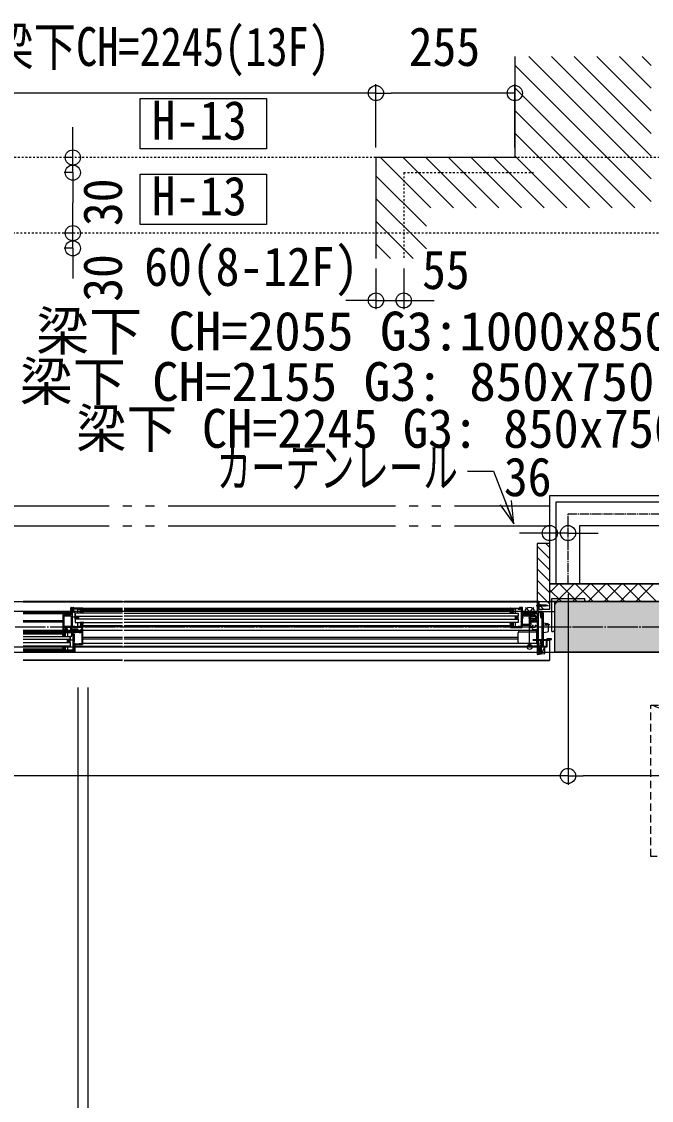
# Model space of a CAD drawing. Units: millimetres at full size, sheet at 1:30. Extents: x -17796 to 21385, y -23279 to 7734.
# Drawn here: x 14788 to 16035, y -6158 to -4020 of the extents above; entities that cross this region are included whole.
import ezdxf
from ezdxf.enums import TextEntityAlignment as Align

# ---------------------------------------------------------------- set-up
doc = ezdxf.new("R2010")
doc.units = ezdxf.units.MM
doc.header["$LTSCALE"] = 30
for name, pattern in [('USER11', [0.25, 0.125, -0.125]), ('USER14', [18.9, 15, -0.9, 0.6, -0.9, 0.6, -0.9]), ('USER4', [0.78, 0.6, -0.06, 0.06, -0.06]), ('USER8', [0.75, 0.5, -0.25]), ('USER9', [2.3, 2, -0.1, 0.1, -0.1])]:
    doc.linetypes.add(name, pattern=pattern)
for name, color, linetype, lineweight in [('0-1_(W)電灯', 253, 'Continuous', 18), ('1-F_衛生陶器・住設', 2, 'USER9', 18), ('3-2_寸法', 142, 'Continuous', 18), ('3-5_断熱・鉄骨', 30, 'Continuous', 18), ('3-8_符号', 6, 'Continuous', 18), ('6-0_補助線1', 134, 'Continuous', 9), ('6-F_寸法', 2, 'Continuous', 18)]:
    doc.layers.add(name, color=color, linetype=linetype, lineweight=lineweight)
doc.styles.add('ＭＳ ゴシック', font='')
doc.styles.get('ＭＳ ゴシック').set_extended_font_data('MS Gothic')

# ---------------------------------------------------------------- blocks, each defined once
blk = doc.blocks.new('112')
at = {"layer": '0-1_(W)電灯', "color": 7}
for p, q in [((0, 1950), (0, 0)), ((0, 1950), (90, 1950)), ((180, 1860), (180, 435)), ((0, 0), (1950, 0)), ((435, 180), (1860, 180)), ((1950, 90), (1950, 0))]:
    blk.add_line(p, q, dxfattribs=at)
for centre, radius, start, end in [((90, 1860), 90, 0, 90), ((435, 435), 255, 179.99999, 270), ((1860, 90), 90, 0, 90)]:
    blk.add_arc(centre, radius, start, end, dxfattribs=at)

msp = doc.modelspace()

# ---------------------------------------------------------------- linework, layer by layer
at = {"layer": '0-1_(W)電灯', "color": 2}
for p, q in [((16034.61, -4331.43), (15792.22, -4089.04)), ((16034.61, -4286.53), (15837.12, -4089.04)), ((16034.61, -4241.63), (15882.02, -4089.04)), ((16034.61, -4196.73), (15926.93, -4089.04)), ((16034.61, -4151.83), (15971.83, -4089.04)), ((16034.61, -4106.93), (16016.73, -4089.04)), ((16034.61, -4376.34), (15764.61, -4106.34)), ((15489.61, -4269.04), (15489.61, -4143.86)), ((15764.61, -4269.04), (15764.61, -4143.86)), ((15734.61, -4161.36), (15519.61, -4161.36)), ((16002.42, -4389.04), (15764.61, -4151.24)), ((15957.52, -4389.04), (15764.61, -4196.14)), ((15912.62, -4389.04), (15764.61, -4241.04)), ((15598.31, -4389.04), (15498.31, -4289.04)), ((15643.21, -4389.04), (15543.21, -4289.04)), ((15688.11, -4389.04), (15588.11, -4289.04)), ((15733.01, -4389.04), (15633.01, -4289.04)), ((15777.91, -4389.04), (15677.91, -4289.04)), ((15822.81, -4389.04), (15722.81, -4289.04)), ((15867.72, -4389.04), (15764.61, -4285.94)), ((15589.61, -4425.25), (15489.61, -4325.25)), ((15589.61, -4470.15), (15489.61, -4370.15)), ((15563.6, -4489.04), (15489.61, -4415.05)), ((15518.7, -4489.04), (15489.61, -4459.95)), ((15489.61, -4509.04), (15489.61, -4589.79)), ((15544.61, -4509.04), (15544.61, -4589.79)), ((15459.61, -4572.29), (15429.61, -4572.29)), ((15489.61, -4572.29), (15544.61, -4572.29)), ((15574.61, -4572.29), (15604.61, -4572.29))]:
    msp.add_line(p, q, dxfattribs=at)
at = {"layer": '0-1_(W)電灯', "color": 7}
for p, q in [((15489.61, -4161.36), (15519.61, -4161.36)), ((15764.61, -4161.36), (15734.61, -4161.36)), ((14889.24, -4289.04), (14889.24, -4259.04)), ((14889.24, -4319.04), (14889.24, -4349.04)), ((14889.24, -4439.04), (14889.24, -4409.04)), ((14889.24, -4469.04), (14889.24, -4499.04)), ((15489.61, -4572.29), (15459.61, -4572.29)), ((15544.61, -4572.29), (15574.61, -4572.29)), ((15762.88, -5015.23), (15746.77, -4973.21)), ((15834.07, -5033.33), (15804.07, -5033.33)), ((15870.07, -5033.33), (15900.07, -5033.33)), ((15870.07, -5514.58), (15840.07, -5514.58)), ((15870.07, -5514.58), (15900.07, -5514.58))]:
    msp.add_line(p, q, dxfattribs=at)
at = {"layer": '0-1_(W)電灯', "color": 171}
for p, q in [((14889.24, -4259.04), (14889.24, -4229.04)), ((14889.24, -4289.04), (14871.74, -4289.04)), ((14889.24, -4319.04), (14889.24, -4289.04)), ((14889.24, -4319.04), (14871.74, -4319.04)), ((14889.24, -4349.04), (14889.24, -4379.04)), ((14889.24, -4409.04), (14889.24, -4379.04)), ((14889.24, -4439.04), (14871.74, -4439.04)), ((14889.24, -4469.04), (14889.24, -4439.04)), ((14889.24, -4469.04), (14871.74, -4469.04)), ((14889.24, -4499.04), (14889.24, -4529.04)), ((15804.07, -5033.33), (15774.07, -5033.33)), ((15870.07, -5033.33), (15834.07, -5033.33)), ((15900.07, -5033.33), (15930.07, -5033.33)), ((15834.07, -5065.04), (15834.07, -5050.83)), ((15870.07, -5065.04), (15870.07, -5050.83))]:
    msp.add_line(p, q, dxfattribs=at)
at = {"layer": '0-1_(W)電灯', "color": 3, "linetype": 'USER11'}
for p, q in [((18924.07, -4289.04), (13939.07, -4289.04)), ((18929.07, -4439.04), (13939.07, -4439.04))]:
    msp.add_line(p, q, dxfattribs=at)
at = {"layer": '0-1_(W)電灯', "color": 2, "linetype": 'USER11'}
for q in [(15544.61, -4489.04), (15801.58, -4319.04)]:
    msp.add_line((15544.61, -4319.04), q, dxfattribs=at)
at = {"layer": '0-1_(W)電灯', "color": 3, "linetype": 'USER14'}
for p, q in [((13944.07, -4979.04), (15834.07, -4979.04)), ((13944.07, -5019.04), (15834.07, -5019.04))]:
    msp.add_line(p, q, dxfattribs=at)
at = {"layer": '0-1_(W)電灯', "color": 9}
for p, q in [((15809.07, -5059.16), (15834.07, -5084.16)), ((15826.41, -5054.04), (15834.07, -5061.71)), ((15809.07, -5081.61), (15834.07, -5106.61)), ((15809.07, -5104.06), (15834.07, -5129.06)), ((15809.07, -5126.51), (15834.07, -5151.51)), ((15809.07, -5148.96), (15834.07, -5173.96)), ((15809.07, -5169.04), (14990.57, -5169.04)), ((15809.07, -5170.54), (14990.57, -5170.54)), ((15809.07, -5169.34), (15809.07, -5189.04)), ((15812.07, -5169.04), (15809.37, -5169.04)), ((15810.27, -5170.24), (15810.27, -5189.04)), ((15812.07, -5170.24), (15810.27, -5170.24)), ((15812.07, -5169.04), (15812.07, -5170.24)), ((14790.57, -5189.04), (14885.07, -5189.04)), ((14790.57, -5190.69), (14885.07, -5190.69)), ((14790.57, -5192.54), (14885.07, -5192.54)), ((14870.07, -5195.04), (14886.07, -5195.04)), ((14885.07, -5194.84), (14885.07, -5181.34)), ((14885.07, -5194.84), (14886.07, -5194.84)), ((14885.57, -5180.84), (14890.57, -5180.84)), ((14886.07, -5181.84), (14886.07, -5194.84)), ((14886.07, -5181.84), (14891.07, -5181.84)), ((14886.07, -5183.04), (14886.07, -5195.04)), ((14908.07, -5182.04), (14887.07, -5182.04)), ((14888.07, -5182.04), (14888.07, -5181.84)), ((14888.07, -5184.04), (14888.07, -5199.04)), ((14907.87, -5184.04), (14888.07, -5184.04)), ((14888.07, -5184.04), (14888.07, -5207.29)), ((14889.07, -5182.04), (14889.07, -5181.84)), ((14891.07, -5182.04), (14891.07, -5181.34)), ((14899.07, -5190.89), (14899.07, -5185.04)), ((14900.07, -5184.04), (14903.07, -5184.04)), ((14903.07, -5191.89), (14900.07, -5191.89)), ((14911.07, -5191.89), (14903.07, -5191.89)), ((14903.97, -5191.32), (14904.54, -5191.89)), ((14904.07, -5185.04), (14904.07, -5190.89)), ((14904.07, -5190.89), (14904.07, -5186.29)), ((14904.13, -5186.29), (14904.07, -5186.36)), ((14906.38, -5186.29), (14904.07, -5188.6)), ((14908.62, -5186.29), (14904.07, -5190.85)), ((14904.07, -5186.94), (14909.03, -5191.89)), ((14904.07, -5189.18), (14906.78, -5191.89)), ((14907.87, -5185.19), (14904.45, -5185.46)), ((14908.57, -5186.29), (14904.48, -5186.29)), ((14909.07, -5188.09), (14905.27, -5191.89)), ((14905.67, -5186.29), (14909.07, -5189.69)), ((14909.11, -5190.29), (14907.51, -5191.89)), ((14907.87, -5184.04), (14907.87, -5185.19)), ((14907.92, -5186.29), (14909.07, -5187.44)), ((14908.07, -5182.04), (14987.57, -5182.04)), ((14909.07, -5183.04), (14909.07, -5185.79)), ((14909.07, -5184.29), (14987.57, -5184.29)), ((14909.07, -5186.29), (14987.57, -5186.29)), ((14910.04, -5191.61), (14909.76, -5191.89)), ((14990.57, -5182.04), (15757.07, -5182.04)), ((14990.57, -5184.29), (15756.07, -5184.29)), ((14990.57, -5186.29), (15756.07, -5186.29)), ((15754.07, -5191.89), (15762.07, -5191.89)), ((15755.15, -5191.57), (15755.47, -5191.89)), ((15756.04, -5190.22), (15757.71, -5191.89)), ((15756.07, -5183.04), (15756.07, -5185.79)), ((15757.31, -5186.29), (15756.07, -5187.53)), ((15759.55, -5186.29), (15756.07, -5189.78)), ((15756.07, -5188.01), (15759.96, -5191.89)), ((15761.07, -5187.02), (15756.2, -5191.89)), ((15756.57, -5186.29), (15760.65, -5186.29)), ((15756.6, -5186.29), (15761.07, -5190.76)), ((15757.07, -5182.04), (15778.07, -5182.04)), ((15757.27, -5183.64), (15757.27, -5185.19)), ((15771.27, -5183.64), (15757.27, -5183.64)), ((15757.27, -5185.19), (15760.69, -5185.46)), ((15761.07, -5189.27), (15758.44, -5191.89)), ((15758.85, -5186.29), (15761.07, -5188.52)), ((15761.2, -5191.38), (15760.69, -5191.89)), ((15761.07, -5185.04), (15761.07, -5190.89)), ((15761.07, -5190.89), (15761.07, -5186.29)), ((15765.07, -5184.04), (15762.07, -5184.04)), ((15762.07, -5191.89), (15765.07, -5191.89)), ((15766.07, -5190.89), (15766.07, -5185.04)), ((15771.27, -5183.64), (15771.52, -5183.9)), ((15771.88, -5184.04), (15777.07, -5184.04)), ((15774.07, -5182.04), (15774.07, -5181.34)), ((15779.07, -5181.84), (15774.07, -5181.84)), ((15779.57, -5180.84), (15774.57, -5180.84)), ((15776.07, -5182.04), (15776.07, -5181.84)), ((15777.07, -5182.04), (15777.07, -5181.84)), ((15777.07, -5184.04), (15777.07, -5207.29)), ((15779.07, -5181.84), (15779.07, -5194.84)), ((15779.07, -5183.04), (15779.07, -5195.04)), ((15780.07, -5194.84), (15779.07, -5194.84)), ((15779.07, -5195.04), (15800.83, -5195.04)), ((15780.07, -5194.84), (15780.07, -5181.34)), ((15780.07, -5189.04), (15794.07, -5189.04)), ((15780.07, -5190.69), (15794.37, -5190.69)), ((15780.07, -5192.54), (15798.57, -5192.54)), ((15785.51, -5180.49), (15802.63, -5197.6)), ((15785.51, -5197.6), (15802.63, -5180.49)), ((15785.51, -5180.49), (15802.63, -5197.6)), ((15785.51, -5197.6), (15802.63, -5180.49)), ((15794.07, -5189.04), (15794.07, -5190.69)), ((15794.07, -5189.34), (15794.07, -5190.39)), ((15809.07, -5189.04), (15794.37, -5189.04)), ((15797.07, -5190.59), (15797.07, -5191.34)), ((15797.87, -5192.54), (15797.07, -5192.54)), ((15802.77, -5190.29), (15797.37, -5190.29)), ((15797.37, -5190.74), (15797.37, -5191.14)), ((15797.37, -5191.64), (15798.07, -5191.64)), ((15797.67, -5191.44), (15798.57, -5191.44)), ((15798.37, -5191.94), (15798.37, -5192.04)), ((15798.57, -5191.44), (15798.57, -5194.49)), ((15798.98, -5194.92), (15802.11, -5195.1)), ((15799.17, -5192.24), (15799.17, -5194.04)), ((15799.17, -5192.54), (15809.07, -5192.54)), ((15799.47, -5191.94), (15800.34, -5191.94)), ((15799.47, -5194.36), (15802.09, -5194.53)), ((15800.56, -5192.03), (15800.98, -5192.46)), ((15801.19, -5192.54), (15801.27, -5192.54)), ((15801.57, -5191.74), (15801.57, -5192.24)), ((15801.77, -5191.94), (15801.77, -5192.04)), ((15801.87, -5191.44), (15802.17, -5191.44)), ((15802.77, -5191.64), (15802.07, -5191.64)), ((15802.27, -5192.54), (15809.07, -5192.54)), ((15803.07, -5192.54), (15802.27, -5192.54)), ((15803.07, -5190.59), (15803.07, -5191.34)), ((15809.07, -5190.69), (15804.07, -5190.69)), ((15804.07, -5190.69), (15804.07, -5191.54)), ((15807.07, -5176.54), (15831.06, -5176.54)), ((15809.07, -5190.69), (15809.07, -5203.54)), ((15818.77, -5189.04), (15810.27, -5189.04)), ((15810.72, -5191.19), (15810.72, -5256.89)), ((15817.12, -5190.69), (15811.22, -5190.69)), ((15812.07, -5174.41), (15821.7, -5184.04)), ((15817.27, -5194.04), (15814.99, -5194.33)), ((15814.99, -5194.33), (15815.7, -5199.7)), ((15817.27, -5194.04), (15817.27, -5191.04)), ((15817.27, -5194.04), (15817.87, -5198.54)), ((15817.42, -5194.54), (15817.42, -5190.99)), ((15818.57, -5195.04), (15817.92, -5195.04)), ((15818.77, -5189.04), (15844.07, -5189.04)), ((15818.87, -5192.04), (15819.07, -5191.84)), ((15819.07, -5192.24), (15818.87, -5192.04)), ((15819.07, -5191.84), (15819.07, -5189.34)), ((15819.07, -5256.04), (15819.07, -5192.04)), ((15821.37, -5192.04), (15819.07, -5192.04)), ((15819.07, -5194.54), (15819.07, -5192.24)), ((15821.37, -5193.54), (15819.07, -5193.54)), ((15821.37, -5256.04), (15821.37, -5192.04)), ((14790.57, -5206.39), (14869.07, -5206.39)), ((14790.57, -5209.19), (14869.07, -5209.19)), ((14869.07, -5196.04), (14869.07, -5225.54)), ((14871.57, -5196.99), (14871.57, -5218.59)), ((14871.57, -5196.99), (14886.12, -5196.99)), ((14888.07, -5199.04), (14894.07, -5199.04)), ((14888.07, -5208.29), (14888.07, -5218.54)), ((14900.07, -5197.89), (14894.07, -5203.89)), ((14900.07, -5203.89), (14894.07, -5197.89)), ((14899.07, -5217.54), (14899.07, -5211.69)), ((14900.07, -5210.69), (14903.07, -5210.69)), ((14911.07, -5210.69), (14903.07, -5210.69)), ((14903.13, -5210.69), (14903.14, -5210.7)), ((14904.43, -5210.69), (14903.93, -5211.19)), ((14904.06, -5211.62), (14908.73, -5216.29)), ((14906.67, -5210.69), (14904.07, -5213.3)), ((14908.92, -5210.69), (14904.07, -5215.54)), ((14904.07, -5211.69), (14904.07, -5217.54)), ((14904.07, -5211.69), (14904.07, -5216.29)), ((14904.07, -5213.88), (14906.49, -5216.29)), ((14904.07, -5216.12), (14904.24, -5216.29)), ((14908.57, -5216.29), (14904.48, -5216.29)), ((14905.38, -5210.69), (14909.07, -5214.39)), ((14909.07, -5212.79), (14905.56, -5216.29)), ((14907.62, -5210.69), (14909.14, -5212.21)), ((14909.07, -5215.03), (14907.81, -5216.29)), ((14909.07, -5216.29), (14987.57, -5216.29)), ((14909.87, -5210.69), (14910.11, -5210.94)), ((14990.57, -5216.29), (15756.07, -5216.29)), ((15754.07, -5210.69), (15762.07, -5210.69)), ((15755.36, -5210.69), (15755.08, -5210.97)), ((15757.6, -5210.69), (15756.02, -5212.28)), ((15759.85, -5210.69), (15756.07, -5214.47)), ((15756.07, -5212.7), (15759.66, -5216.29)), ((15756.07, -5214.95), (15757.42, -5216.29)), ((15756.31, -5210.69), (15761.07, -5215.46)), ((15761.07, -5211.72), (15756.49, -5216.29)), ((15756.57, -5216.29), (15760.65, -5216.29)), ((15758.55, -5210.69), (15761.07, -5213.21)), ((15761.07, -5213.96), (15758.74, -5216.29)), ((15760.8, -5210.69), (15761.24, -5211.14)), ((15761.07, -5216.21), (15760.98, -5216.29)), ((15761.07, -5211.69), (15761.07, -5216.29)), ((15761.07, -5211.69), (15761.07, -5217.54)), ((15765.07, -5210.69), (15762.07, -5210.69)), ((15765.07, -5203.89), (15771.07, -5197.89)), ((15765.07, -5197.89), (15771.07, -5203.89)), ((15766.07, -5217.54), (15766.07, -5211.69)), ((15777.07, -5208.29), (15777.07, -5218.54)), ((15779.02, -5196.99), (15779.02, -5200.79)), ((15779.02, -5196.99), (15794.12, -5196.99)), ((15779.02, -5200.79), (15780.47, -5200.79)), ((15779.02, -5201.99), (15779.02, -5213.59)), ((15779.02, -5201.99), (15780.47, -5201.99)), ((15779.02, -5213.59), (15794.12, -5213.59)), ((15779.02, -5215.54), (15779.02, -5220.24)), ((15779.02, -5215.54), (15794.12, -5215.54)), ((15792.72, -5200.79), (15794.12, -5200.79)), ((15792.72, -5201.99), (15794.12, -5201.99)), ((15794.12, -5196.99), (15794.12, -5200.79)), ((15794.12, -5201.99), (15794.12, -5213.59)), ((15794.12, -5215.54), (15794.12, -5220.24)), ((15795.32, -5196.99), (15799.07, -5196.99)), ((15795.32, -5199.99), (15795.32, -5196.99)), ((15795.32, -5199.99), (15796.07, -5199.99)), ((15795.32, -5215.59), (15796.07, -5215.59)), ((15795.32, -5215.59), (15795.32, -5218.59)), ((15796.07, -5199.99), (15796.07, -5207.29)), ((15796.07, -5206.39), (15809.07, -5206.39)), ((15796.07, -5208.29), (15796.07, -5215.59)), ((15798.97, -5197.14), (15796.17, -5197.14)), ((15796.17, -5203.04), (15796.17, -5197.14)), ((15802.57, -5203.04), (15796.17, -5203.04)), ((15798.97, -5199.54), (15798.97, -5197.14)), ((15806.07, -5199.54), (15798.97, -5199.54)), ((15799.07, -5198.34), (15799.07, -5196.99)), ((15801.42, -5203.69), (15799.67, -5205.44)), ((15801.4, -5206.04), (15799.92, -5206.04)), ((15799.97, -5196.54), (15800.89, -5196.54)), ((15799.97, -5198.34), (15799.97, -5196.54)), ((15800.27, -5198.64), (15800.77, -5198.64)), ((15800.27, -5199.54), (15800.77, -5199.54)), ((15800.27, -5216.04), (15800.77, -5216.04)), ((15800.89, -5196.54), (15804.49, -5197.41)), ((15801.07, -5199.24), (15801.07, -5198.94)), ((15801.07, -5216.34), (15801.07, -5216.64)), ((15801.3, -5195.1), (15804.54, -5195.88)), ((15802.25, -5205.19), (15801.4, -5206.04)), ((15809.07, -5203.54), (15801.78, -5203.54)), ((15809.07, -5205.19), (15802.25, -5205.19)), ((15806.62, -5201.84), (15804.42, -5203.31)), ((15804.87, -5199.24), (15804.87, -5197.89)), ((15804.87, -5216.34), (15804.87, -5217.7)), ((15805.17, -5199.54), (15806.07, -5199.54)), ((15805.17, -5216.04), (15806.07, -5216.04)), ((15806.07, -5199.54), (15806.07, -5197.82)), ((15806.07, -5198.04), (15806.57, -5198.04)), ((15806.07, -5198.04), (15806.07, -5199.54)), ((15806.07, -5216.04), (15806.07, -5217.77)), ((15807.07, -5198.54), (15807.07, -5201.01)), ((15809.07, -5205.19), (15809.07, -5224.84)), ((15815.7, -5199.7), (15819.07, -5202.68)), ((15817.87, -5198.54), (15817.87, -5195.54)), ((15817.87, -5198.54), (15819.07, -5199.61)), ((15819.07, -5199.61), (15821.37, -5201.64)), ((15821.37, -5201.64), (15819.07, -5201.64)), ((15821.37, -5211.43), (15819.07, -5211.04)), ((15821.37, -5211.43), (15829.4, -5212.77)), ((15831.07, -5227.35), (15831.07, -5214.74)), ((14790.57, -5226.04), (14870.98, -5226.04)), ((14790.57, -5228.54), (14869.57, -5228.54)), ((14790.57, -5230.79), (14869.07, -5230.79)), ((14790.57, -5232.79), (14869.07, -5232.79)), ((14873.35, -5232.79), (14868.85, -5237.29)), ((14868.93, -5237.11), (14870.22, -5238.39)), ((14869.07, -5232.29), (14869.07, -5229.04)), ((14871.1, -5232.79), (14869.07, -5234.83)), ((14869.07, -5235), (14872.46, -5238.39)), ((14869.11, -5232.79), (14874.21, -5237.9)), ((14869.57, -5226.04), (14869.87, -5226.04)), ((14869.57, -5228.54), (14897.22, -5228.54)), ((14869.57, -5232.79), (14873.65, -5232.79)), ((14874.07, -5234.32), (14869.99, -5238.39)), ((14870.27, -5230.54), (14890.07, -5230.54)), ((14870.27, -5230.54), (14870.27, -5231.69)), ((14873.69, -5231.96), (14870.27, -5231.69)), ((14870.37, -5222.79), (14870.37, -5225.54)), ((14871.37, -5222.79), (14870.37, -5222.79)), ((14870.57, -5220.54), (14870.57, -5221.59)), ((14876.57, -5220.54), (14870.57, -5220.54)), ((14871.57, -5221.89), (14870.87, -5221.89)), ((14871.25, -5223.59), (14870.93, -5226.5)), ((14871.05, -5221.39), (14871.05, -5220.99)), ((14871.18, -5226.98), (14873.45, -5228.28)), ((14872.25, -5222.79), (14871.25, -5222.79)), ((14871.25, -5222.79), (14871.25, -5223.59)), ((14871.25, -5223.59), (14877.85, -5223.59)), ((14875.25, -5220.69), (14871.35, -5220.69)), ((14872.25, -5221.69), (14871.35, -5221.69)), ((14871.35, -5232.79), (14874.07, -5235.51)), ((14872.04, -5223.68), (14871.74, -5226.52)), ((14871.79, -5226.04), (14877.31, -5226.04)), ((14871.87, -5222.19), (14871.87, -5222.29)), ((14871.89, -5226.81), (14872.33, -5227.07)), ((14874.07, -5236.56), (14872.24, -5238.39)), ((14872.25, -5222.79), (14872.25, -5221.69)), ((14873.6, -5232.79), (14874.07, -5233.27)), ((14874.07, -5231.54), (14874.07, -5237.39)), ((14874.07, -5237.39), (14874.07, -5232.79)), ((14878.07, -5230.54), (14875.07, -5230.54)), ((14875.25, -5220.69), (14876, -5221.14)), ((14875.25, -5222.79), (14875.25, -5221.99)), ((14875.25, -5222.79), (14877.56, -5222.79)), ((14875.27, -5222.19), (14875.27, -5222.29)), ((14875.55, -5221.69), (14875.85, -5221.69)), ((14876.27, -5221.89), (14875.57, -5221.89)), ((14875.65, -5228.28), (14877.92, -5226.98)), ((14876.97, -5222.79), (14875.77, -5222.79)), ((14876.57, -5220.54), (14876.57, -5221.59)), ((14876.76, -5227.07), (14877.21, -5226.81)), ((14877.21, -5226.81), (14876.76, -5227.07)), ((14877.05, -5223.68), (14877.36, -5226.52)), ((14877.47, -5220.54), (14877.47, -5222.29)), ((14884.82, -5220.54), (14877.47, -5220.54)), ((14877.85, -5223.59), (14877.85, -5222.84)), ((14877.85, -5223.59), (14878.16, -5226.5)), ((14878.11, -5226.04), (14896.77, -5226.04)), ((14879.07, -5237.39), (14879.07, -5231.54)), ((14884.82, -5220.54), (14884.82, -5225.54)), ((14885.32, -5226.04), (14894.27, -5226.04)), ((14886.32, -5220.54), (14886.32, -5224.54)), ((14908.57, -5220.54), (14886.32, -5220.54)), ((14886.32, -5224.54), (14888.77, -5224.54)), ((14893.26, -5218.54), (14888.07, -5218.54)), ((14888.77, -5224.54), (14894.31, -5225.05)), ((14889.22, -5224.04), (14894.44, -5224.54)), ((14889.27, -5223.04), (14898.22, -5223.04)), ((14890.07, -5230.54), (14890.07, -5245.54)), ((14890.07, -5240.79), (14890.07, -5230.54)), ((14891.27, -5233.49), (14891.27, -5230.49)), ((14891.27, -5230.49), (14894.67, -5230.49)), ((14891.27, -5233.49), (14891.72, -5233.49)), ((14892.02, -5233.79), (14892.02, -5248.79)), ((14893.62, -5218.69), (14893.87, -5218.94)), ((14907.87, -5218.94), (14893.87, -5218.94)), ((14894.67, -5230.49), (14894.67, -5229.84)), ((14894.67, -5229.84), (14901.67, -5229.84)), ((14894.77, -5224.24), (14894.77, -5224.04)), ((14894.77, -5224.04), (14896.72, -5224.04)), ((14897.22, -5228.54), (14897.22, -5224.54)), ((14898.72, -5228.54), (14898.72, -5223.54)), ((14898.72, -5226.04), (14905.72, -5226.04)), ((14898.72, -5228.54), (14905.72, -5228.54)), ((14903.07, -5218.54), (14900.07, -5218.54)), ((14901.67, -5230.49), (14901.67, -5229.84)), ((14901.67, -5230.49), (14904.67, -5230.49)), ((14904.45, -5217.12), (14907.87, -5217.39)), ((14904.67, -5230.49), (14904.67, -5229.84)), ((14904.67, -5229.84), (14907.12, -5229.84)), ((14905.72, -5228.54), (14905.72, -5223.54)), ((14906.22, -5223.04), (14908.07, -5223.04)), ((14906.72, -5228.54), (14906.72, -5224.04)), ((14906.72, -5224.04), (14908.07, -5224.04)), ((14906.72, -5226.04), (14987.57, -5226.04)), ((14906.72, -5228.54), (14908.07, -5228.54)), ((14907.12, -5229.84), (14907.12, -5252.74)), ((14907.87, -5217.39), (14907.87, -5218.94)), ((14908.07, -5225.04), (14908.07, -5224.04)), ((14908.57, -5225.04), (14908.07, -5225.04)), ((14908.07, -5228.54), (14908.07, -5227.54)), ((14908.57, -5227.54), (14908.07, -5227.54)), ((14909.07, -5216.79), (14909.07, -5220.04)), ((14909.07, -5218.29), (14987.57, -5218.29)), ((14909.07, -5224.54), (14909.07, -5224.04)), ((14909.07, -5253.04), (14909.07, -5228.04)), ((14990.57, -5218.29), (15756.07, -5218.29)), ((14990.57, -5226.04), (15809.07, -5226.04)), ((15756.07, -5219.54), (15756.07, -5216.79)), ((15757.07, -5220.54), (15778.72, -5220.54)), ((15757.27, -5217.39), (15760.69, -5217.12)), ((15757.27, -5218.94), (15757.27, -5217.39)), ((15771.27, -5218.94), (15757.27, -5218.94)), ((15762.07, -5218.54), (15765.07, -5218.54)), ((15771.07, -5249.24), (15771.07, -5230.74)), ((15771.27, -5218.94), (15771.52, -5218.69)), ((15777.07, -5218.54), (15771.88, -5218.54)), ((15773.07, -5228.74), (15806.07, -5228.74)), ((15794.42, -5220.54), (15800.83, -5220.54)), ((15795.32, -5218.59), (15799.07, -5218.59)), ((15799.07, -5217.24), (15799.07, -5218.59)), ((15799.57, -5224.34), (15799.57, -5225.54)), ((15800.47, -5224.04), (15799.87, -5224.04)), ((15799.97, -5217.24), (15799.97, -5219.04)), ((15799.97, -5219.04), (15800.89, -5219.04)), ((15809.07, -5226.04), (15800.07, -5226.04)), ((15800.27, -5216.94), (15800.77, -5216.94)), ((15800.77, -5224.34), (15800.77, -5224.84)), ((15809.07, -5224.84), (15800.77, -5224.84)), ((15800.89, -5219.04), (15804.49, -5218.18)), ((15801.3, -5220.49), (15804.54, -5219.71)), ((15808.07, -5249.24), (15808.07, -5230.74)), ((15809.07, -5226.04), (15809.07, -5257.39)), ((15821.37, -5230.66), (15819.07, -5231.04)), ((15821.37, -5230.66), (15829.4, -5229.32)), ((14867.07, -5238.39), (14875.07, -5238.39)), ((14867.07, -5257.19), (14875.07, -5257.19)), ((14867.97, -5238.17), (14867.75, -5238.39)), ((14867.82, -5238.24), (14867.97, -5238.39)), ((14869.15, -5257.19), (14868.52, -5257.83)), ((14868.81, -5257.19), (14874.07, -5262.45)), ((14871.4, -5257.19), (14869.07, -5259.52)), ((14873.64, -5257.19), (14869.07, -5261.77)), ((14874.07, -5259.01), (14870.29, -5262.79)), ((14871.06, -5257.19), (14874.07, -5260.21)), ((14873.3, -5257.19), (14874.09, -5257.99)), ((14874.07, -5258.19), (14874.07, -5262.79)), ((14874.07, -5258.19), (14874.07, -5264.04)), ((14874.6, -5238.27), (14874.48, -5238.39)), ((14874.57, -5238.25), (14874.71, -5238.39)), ((14875.07, -5238.39), (14878.07, -5238.39)), ((14878.07, -5257.19), (14875.07, -5257.19)), ((14878.07, -5250.39), (14884.07, -5244.39)), ((14878.07, -5244.39), (14884.07, -5250.39)), ((14879.07, -5264.04), (14879.07, -5258.19)), ((14890.07, -5245.54), (14884.07, -5245.54)), ((14890.07, -5254.04), (14890.07, -5241.79)), ((14890.07, -5265.04), (14890.07, -5254.74)), ((14891.27, -5249.09), (14891.27, -5252.09)), ((14891.27, -5249.09), (14891.72, -5249.09)), ((14891.27, -5252.09), (14894.67, -5252.09)), ((14892.07, -5267.24), (14892.07, -5254.24)), ((14892.07, -5254.24), (14893.07, -5254.24)), ((14893.07, -5254.24), (14893.07, -5267.74)), ((14893.07, -5257.64), (14987.57, -5257.64)), ((14893.07, -5259.04), (14987.57, -5259.04)), ((14894.67, -5252.09), (14894.67, -5252.74)), ((14894.67, -5252.74), (14901.67, -5252.74)), ((14901.67, -5252.09), (14901.67, -5252.74)), ((14901.67, -5252.09), (14904.67, -5252.09)), ((14904.67, -5252.09), (14904.67, -5252.74)), ((14904.67, -5252.74), (14907.12, -5252.74)), ((14909.07, -5239.89), (14987.57, -5239.89)), ((14909.07, -5242.69), (14987.57, -5242.69)), ((14909.07, -5251.24), (14987.57, -5251.24)), ((14990.57, -5239.89), (15771.07, -5239.89)), ((14990.57, -5242.69), (15771.07, -5242.69)), ((14990.57, -5251.24), (15809.07, -5251.24)), ((14990.57, -5257.64), (15794.07, -5257.64)), ((14990.57, -5259.04), (15794.37, -5259.04)), ((15773.07, -5251.24), (15806.07, -5251.24)), ((15794.07, -5257.64), (15794.07, -5259.04)), ((15794.07, -5257.69), (15794.07, -5258.74)), ((15800.37, -5257.39), (15794.37, -5257.39)), ((15794.37, -5259.04), (15828.57, -5259.04)), ((15800.07, -5244.04), (15833.07, -5244.04)), ((15800.08, -5245.54), (15833.07, -5245.54)), ((15800.37, -5257.39), (15800.37, -5257.94)), ((15801.77, -5257.94), (15800.37, -5257.94)), ((15801.77, -5257.94), (15802.32, -5257.39)), ((15809.07, -5257.39), (15802.32, -5257.39)), ((15809.5, -5259.04), (15809.07, -5259.48)), ((15813.75, -5259.04), (15809.07, -5263.72)), ((15810.22, -5259.04), (15817.06, -5265.88)), ((15811.22, -5257.39), (15817.12, -5257.39)), ((15814.46, -5259.04), (15817.07, -5261.65)), ((15814.99, -5256.76), (15815.66, -5251.39)), ((15814.99, -5256.76), (15814.99, -5253.76)), ((15817.27, -5257.04), (15814.99, -5256.76)), ((15815.66, -5251.39), (15815.7, -5248.39)), ((15815.66, -5251.39), (15819.07, -5248.56)), ((15824.07, -5259.04), (15817.05, -5272.9)), ((15817.42, -5253.54), (15817.42, -5257.09)), ((15818.57, -5253.04), (15817.92, -5253.04)), ((15821.37, -5246.44), (15819.07, -5246.44)), ((15819.07, -5251.55), (15821.37, -5249.64)), ((15819.07, -5253.54), (15819.07, -5257.09)), ((15821.37, -5256.04), (15819.07, -5256.04)), ((15819.37, -5257.39), (15826.92, -5257.39)), ((15827.42, -5256.89), (15827.42, -5244.04)), ((15837.07, -5243.04), (15828.42, -5243.04)), ((15829.07, -5258.54), (15829.07, -5244.04)), ((15829.07, -5244.04), (15837.07, -5244.04)), ((15833.07, -5244.04), (15833.07, -5286.04)), ((14790.57, -5262.79), (14869.07, -5262.79)), ((14790.57, -5264.79), (14869.07, -5264.79)), ((14790.57, -5267.04), (14870.07, -5267.04)), ((14869.07, -5259.7), (14872.17, -5262.79)), ((14869.07, -5261.94), (14869.92, -5262.79)), ((14869.07, -5263.29), (14869.07, -5266.04)), ((14869.57, -5262.79), (14873.65, -5262.79)), ((14870.07, -5267.04), (14891.07, -5267.04)), ((14873.69, -5263.62), (14870.27, -5263.89)), ((14870.27, -5265.44), (14870.27, -5263.89)), ((14884.27, -5265.44), (14870.27, -5265.44)), ((14874.07, -5261.26), (14872.53, -5262.79)), ((14875.07, -5265.04), (14878.07, -5265.04)), ((14884.27, -5265.44), (14884.52, -5265.19)), ((14890.07, -5265.04), (14884.88, -5265.04)), ((14887.07, -5267.04), (14887.07, -5267.74)), ((14892.07, -5267.24), (14887.07, -5267.24)), ((14892.57, -5268.24), (14887.57, -5268.24)), ((14889.07, -5267.04), (14889.07, -5267.24)), ((14890.07, -5267.04), (14890.07, -5267.24)), ((15817.07, -5259.97), (15809.07, -5267.97)), ((15809.07, -5262.14), (15817.05, -5270.12)), ((15817.06, -5264.22), (15809.07, -5272.21)), ((15809.07, -5266.38), (15815.78, -5273.09)), ((15809.07, -5270.62), (15812.06, -5273.62)), ((15817.06, -5268.46), (15811.88, -5273.64)), ((15817.05, -5272.71), (15816.83, -5272.94)), ((14987.57, -5284.84), (14790.57, -5284.84)), ((14987.57, -5286.04), (14790.57, -5286.04)), ((14990.57, -5284.84), (15833.07, -5284.84)), ((14990.57, -5286.04), (15809.07, -5286.04)), ((15809.07, -5286.04), (15833.07, -5286.04)), ((15809.07, -5286.04), (15833.07, -5286.04))]:
    msp.add_line(p, q, dxfattribs=at)
at = {"layer": '0-1_(W)電灯', "color": 41}
for p, q in [((15834.07, -5150.85), (15850.87, -5134.04)), ((17024.07, -5134.04), (15834.07, -5134.04)), ((15856.88, -5169.04), (15834.07, -5146.23)), ((15847.3, -5169.04), (15882.3, -5134.04)), ((15888.31, -5169.04), (15853.31, -5134.04)), ((15878.73, -5169.04), (15913.73, -5134.04)), ((15919.74, -5169.04), (15884.74, -5134.04)), ((15910.16, -5169.04), (15945.16, -5134.04)), ((15951.17, -5169.04), (15916.17, -5134.04)), ((15941.6, -5169.04), (15976.6, -5134.04)), ((15982.6, -5169.04), (15947.6, -5134.04)), ((15973.03, -5169.04), (16008.03, -5134.04)), ((16014.04, -5169.04), (15979.04, -5134.04)), ((16004.46, -5169.04), (16039.46, -5134.04)), ((16045.47, -5169.04), (16010.47, -5134.04))]:
    msp.add_line(p, q, dxfattribs=at)
at = {"layer": '0-1_(W)電灯', "color": 9, "linetype": 'USER8'}
for p, q in [((15809.07, -5173.05), (15809.07, -5180.04)), ((15809.07, -5173.05), (15809.32, -5173.05)), ((15809.32, -5173.05), (15811.07, -5174.8)), ((15809.32, -5173.05), (15809.32, -5180.04)), ((15809.07, -5180.04), (15809.32, -5180.04)), ((15809.32, -5180.04), (15811.07, -5178.29)), ((15811.07, -5174.8), (15815.67, -5174.8)), ((15811.07, -5174.8), (15811.07, -5178.29)), ((15811.07, -5178.29), (15816.37, -5178.29)), ((15816.37, -5178.29), (15815.67, -5174.8)), ((15815.75, -5175.2), (15825.27, -5175.53)), ((15816.28, -5177.88), (15825.27, -5177.56)), ((15817.79, -5178.42), (15817.04, -5174.64)), ((15819.18, -5178.37), (15818.44, -5174.69)), ((15820.57, -5178.33), (15819.85, -5174.74)), ((15821.96, -5178.28), (15821.26, -5174.79)), ((15823.35, -5178.23), (15822.67, -5174.84)), ((15824.74, -5178.18), (15824.08, -5174.89)), ((15825.27, -5175.53), (15829.06, -5176.54)), ((15825.27, -5177.56), (15829.06, -5176.54)), ((15826.1, -5177.96), (15825.5, -5174.97)), ((15827.43, -5177.6), (15826.98, -5175.37)), ((15828.75, -5177.25), (15828.46, -5175.76))]:
    msp.add_line(p, q, dxfattribs=at)
at = {"layer": '0-1_(W)電灯', "color": 6}
for p, q in [((15870.07, -5154.04), (15870.07, -5532.08)), ((15870.07, -5154.04), (15870.07, -5532.08)), ((15840.07, -5514.58), (13414.07, -5514.58)), ((16968.07, -5514.58), (15900.07, -5514.58))]:
    msp.add_line(p, q, dxfattribs=at)
at = {"layer": '0-1_(W)電灯', "color": 2}
for points in [[(15764.61, -4089.04), (15764.61, -4289.04), (15489.61, -4289.04), (15489.61, -4489.04)], [(15489.61, -4161.36), (14616.16, -4161.36), (14712.75, -4135.48)]]:
    msp.add_lwpolyline(points, dxfattribs=at)
for points in [[(15272.73, -4271.96), (15022.73, -4271.96), (15022.73, -4171.96), (15272.73, -4171.96)], [(15272.73, -4421.96), (15022.73, -4421.96), (15022.73, -4321.96), (15272.73, -4321.96)]]:
    msp.add_lwpolyline(points, close=True, dxfattribs=at)
at = {"layer": '0-1_(W)電灯', "color": 94}
msp.add_lwpolyline([(15670.81, -4910.42), (15722.68, -4910.42), (15762.56, -5014.39)], dxfattribs=at)
at = {"layer": '0-1_(W)電灯', "color": 4}
msp.add_lwpolyline([(15834.07, -5169.04), (15834.07, -4959.04), (17034.07, -4959.04), (17034.07, -5169.04)], dxfattribs=at)
at = {"layer": '0-1_(W)電灯', "color": 7}
msp.add_lwpolyline([(15735.51, -4977.53), (15762.88, -5015.23), (15758.02, -4968.9)], dxfattribs=at)
at = {"layer": '0-1_(W)電灯', "color": 30}
for points in [[(15846.57, -5134.04), (15846.57, -4971.54), (17021.57, -4971.54), (17021.57, -5134.04)], [(15893.57, -5134.04), (15893.57, -5018.54), (16974.57, -5018.54), (16974.57, -5134.04)]]:
    msp.add_lwpolyline(points, dxfattribs=at)
at = {"layer": '0-1_(W)電灯', "color": 54, "linetype": 'USER4'}
msp.add_lwpolyline([(15870.07, -5134.04), (15870.07, -4995.04), (16998.07, -4995.04), (16998.07, -5134.04)], dxfattribs=at)
at = {"layer": '0-1_(W)電灯', "color": 9}
for points in [[(15834.07, -5054.04), (15809.07, -5054.04), (15809.07, -5169.04), (15812.07, -5169.04), (15812.07, -5184.04), (15834.07, -5184.04), (15834.07, -5079.04), (15834.07, -5064.04)], [(15794.07, -5189.04), (13984.07, -5189.04), (13984.07, -5259.04), (15794.07, -5259.04)], [(14894.07, -5203.89), (14894.07, -5197.89), (14900.07, -5197.89), (14900.07, -5203.89)], [(15771.07, -5203.89), (15771.07, -5197.89), (15765.07, -5197.89), (15765.07, -5203.89)], [(14884.07, -5250.39), (14884.07, -5244.39), (14878.07, -5244.39), (14878.07, -5250.39)], [(15817.07, -5259.04), (15809.07, -5259.04), (15809.07, -5274.04), (15817.05, -5272.9)], [(15817.05, -5272.9), (15824.07, -5271.9), (15824.07, -5259.04), (15817.07, -5259.04)]]:
    msp.add_lwpolyline(points, close=True, dxfattribs=at)
at = {"layer": '0-1_(W)電灯', "color": 41}
msp.add_lwpolyline([(15834.07, -5134.04), (17034.07, -5134.04), (17034.07, -5169.04), (15834.07, -5169.04)], close=True, dxfattribs=at)
at = {"layer": '0-1_(W)電灯', "color": 9}
for points in [[(14987.57, -5169.04), (14866.37, -5169.04), (14790.57, -5169.04)], [(14987.57, -5170.54), (14866.37, -5170.54), (14790.57, -5170.54)], [(14894.07, -5199.04), (14894.07, -5191.04), (14891.07, -5191.04), (14891.07, -5184.04), (14888.07, -5184.04)], [(14987.57, -5191.89), (14894.07, -5191.89), (14894.07, -5197.89), (14987.57, -5197.89)], [(14904.07, -5186.29), (14909.07, -5186.29), (14909.07, -5189.89)], [(14990.57, -5191.89), (15771.07, -5191.89), (15771.07, -5197.89), (14990.57, -5197.89)], [(15761.07, -5186.29), (15756.07, -5186.29), (15756.07, -5189.89)], [(15796.07, -5191.54), (15796.07, -5190.69), (15794.37, -5190.69)], [(15797.67, -5190.44), (15801.57, -5190.44), (15802.32, -5190.89)], [(15817.27, -5191.04), (15814.99, -5191.33), (15814.99, -5194.33)], [(15817.27, -5191.04), (15817.87, -5195.54), (15819.07, -5196.59), (15821.37, -5198.6)], [(14886.12, -5196.99), (14886.12, -5218.59), (14871.57, -5218.59)], [(14987.57, -5203.89), (14894.07, -5203.89), (14894.07, -5210.69), (14987.57, -5210.69)], [(14904.07, -5216.29), (14909.07, -5216.29), (14909.07, -5212.69)], [(14990.57, -5203.89), (15771.07, -5203.89), (15771.07, -5210.69), (14990.57, -5210.69)], [(15761.07, -5216.29), (15756.07, -5216.29), (15756.07, -5212.69)], [(15796.07, -5209.19), (15809.07, -5209.19), (15809.07, -5206.39)], [(15802.66, -5203.13), (15802.57, -5203.04), (15802.78, -5202.54)], [(14874.07, -5232.79), (14869.07, -5232.79), (14869.07, -5236.39)], [(14884.07, -5245.54), (14884.07, -5237.54), (14887.07, -5237.54), (14887.07, -5230.54), (14890.07, -5230.54)], [(14790.57, -5238.39), (14884.07, -5238.39), (14884.07, -5244.39), (14790.57, -5244.39)], [(14790.57, -5250.39), (14884.07, -5250.39), (14884.07, -5257.19), (14790.57, -5257.19)], [(14874.07, -5262.79), (14869.07, -5262.79), (14869.07, -5259.19)], [(14890.07, -5254.04), (14890.77, -5254.04), (14890.07, -5254.74)], [(14892.07, -5266.04), (14892.07, -5254.04), (14908.07, -5254.04)], [(15814.99, -5253.76), (15815.7, -5248.39), (15819.07, -5245.41)], [(15817.27, -5257.04), (15817.87, -5252.54), (15819.07, -5251.55)]]:
    msp.add_lwpolyline(points, dxfattribs=at)
at = {"layer": '0-1_(W)電灯', "color": 7}
for centre in [(15489.61, -4161.36), (15764.61, -4161.36), (14889.24, -4289.04), (14889.24, -4319.04), (14889.24, -4439.04), (14889.24, -4469.04), (15489.61, -4572.29), (15544.61, -4572.29), (15834.07, -5033.33), (15870.07, -5033.33), (15870.07, -5514.58), (15870.07, -5514.58)]:
    msp.add_circle(centre, 15, dxfattribs=at)
at = {"layer": '0-1_(W)電灯', "color": 9}
for centre, radius in [((15794.07, -5189.04), 8.9), ((15794.07, -5189.04), 8.9), ((15794.07, -5259.04), 5)]:
    msp.add_circle(centre, radius, dxfattribs=at)
for centre, radius, start, end in [((15809.37, -5169.34), 0.3, 90, 180), ((14870.07, -5196.04), 1, 90, 180), ((14885.57, -5181.34), 0.5, 90, 180), ((14887.07, -5183.04), 1, 90, 180), ((14890.57, -5181.34), 0.5, 0, 90), ((14900.07, -5185.04), 1, 90, 180), ((14900.07, -5190.89), 1, 180, 270), ((14903.07, -5185.04), 1, 0, 90), ((14903.07, -5190.89), 1, 270, 0), ((14903.07, -5190.89), 1, 270, 0), ((14904.48, -5185.88), 0.416, 94.51399, 270), ((14908.07, -5183.04), 1, 0, 90), ((14908.57, -5185.79), 0.5, 270, 0), ((14911.07, -5189.89), 2, 180, 270), ((15754.07, -5189.89), 2, 270, 0), ((15757.07, -5183.04), 1, 90, 180), ((15756.57, -5185.79), 0.5, 180, 270), ((15760.65, -5185.88), 0.416, 270, 85.48601), ((15762.07, -5185.04), 1, 90, 180), ((15762.07, -5190.89), 1, 180, 270), ((15762.07, -5190.89), 1, 180, 270), ((15765.07, -5185.04), 1, 0, 90), ((15765.07, -5190.89), 1, 270, 0), ((15771.88, -5183.54), 0.5, 225, 270), ((15774.57, -5181.34), 0.5, 90, 180), ((15778.07, -5183.04), 1, 0, 90), ((15779.57, -5181.34), 0.5, 0, 90), ((15794.37, -5189.34), 0.3, 90, 180), ((15794.37, -5190.39), 0.3, 180, 270), ((15797.07, -5191.54), 1, 180, 270), ((15797.37, -5190.59), 0.3, 90, 180), ((15797.37, -5191.34), 0.3, 180, 270), ((15797.67, -5190.74), 0.3, 90, 180), ((15797.67, -5191.14), 0.3, 180, 270), ((15797.87, -5192.04), 0.5, 270, 0), ((15798.07, -5191.94), 0.3, 360, 90), ((15799.05, -5194.45), 0.484, 185.22618, 260.96457), ((15799.17, -5194.34), 0.3, 90, 356.19075), ((15799.47, -5192.24), 0.3, 90, 180), ((15800.34, -5192.24), 0.3, 45, 90), ((15801.2, -5193.12), 0.4, 121.78579, 351.78059), ((15800.83, -5197.04), 2, 76.50427, 90), ((15801.19, -5192.24), 0.3, 225, 270), ((15801.83, -5193.81), 1.33, 282.16946, 129.22873), ((15801.57, -5191.44), 0.3, 0, 270), ((15801.27, -5192.24), 0.3, 270, 0), ((15801.88, -5193.84), 0.724, 287.53426, 112.53373), ((15802.07, -5191.94), 0.3, 90, 180), ((15802.27, -5192.04), 0.5, 180, 270), ((15802.17, -5191.14), 0.3, 270, 59.59084), ((15802.77, -5190.59), 0.3, 0, 90), ((15802.77, -5191.34), 0.3, 270, 0), ((15803.07, -5191.54), 1, 270, 0), ((15811.22, -5191.19), 0.5, 90, 180), ((15817.12, -5190.99), 0.3, 0, 90), ((15817.92, -5194.54), 0.5, 180, 270), ((15818.57, -5194.54), 0.5, 270, 0), ((15818.77, -5189.34), 0.3, 0, 90), ((14888.07, -5207.79), 0.5, 90, 270), ((14900.07, -5211.69), 1, 90, 180), ((14903.07, -5211.69), 1, 0, 90), ((14903.07, -5211.69), 1, 0, 90), ((14904.48, -5216.71), 0.416, 90, 265.48601), ((14908.57, -5216.79), 0.5, 0, 90), ((14911.07, -5212.69), 2, 90, 180), ((15754.07, -5212.69), 2, 0, 90), ((15756.57, -5216.79), 0.5, 90, 180), ((15760.65, -5216.71), 0.416, 274.51399, 90), ((15762.07, -5211.69), 1, 90, 180), ((15762.07, -5211.69), 1, 90, 180), ((15765.07, -5211.69), 1, 0, 90), ((15777.07, -5207.79), 0.5, 270, 90), ((15780.47, -5201.39), 0.6, 270, 90), ((15792.72, -5201.39), 0.6, 90, 270), ((15796.07, -5207.79), 0.5, 90, 270), ((15800.27, -5198.34), 1.2, 180, 270), ((15800.27, -5217.24), 1.2, 90, 180), ((15799.92, -5205.69), 0.354, 135, 270), ((15800.27, -5198.34), 0.3, 180, 270), ((15800.77, -5198.94), 0.3, 0, 90), ((15800.77, -5199.24), 0.3, 270, 0), ((15800.77, -5216.34), 0.3, 0, 90), ((15801.78, -5204.04), 0.5, 90, 135), ((15803.65, -5202.14), 1.4, 225, 303.69007), ((15804.37, -5197.89), 0.5, 0, 76.50427), ((15804.07, -5197.82), 2, 0, 76.50427), ((15805.17, -5199.24), 0.3, 180, 270), ((15805.17, -5216.34), 0.3, 90, 180), ((15806.57, -5198.54), 0.5, 0, 90), ((15806.07, -5201.01), 1, 303.69007, 0), ((15825.7, -5216.55), 2, 60.00193, 180.00189), ((15827.7, -5216.55), 2, 60.00193, 180.00189), ((15829.7, -5216.55), 2, 60.00193, 180.00189), ((15829.07, -5214.74), 2, 0, 80.53767), ((15831.7, -5216.55), 2, 0.22775, 180.00189), ((14867.07, -5236.39), 2, 270, 0), ((14869.57, -5225.54), 0.5, 180, 270), ((14869.57, -5229.04), 0.5, 90, 180), ((14869.57, -5232.29), 0.5, 180, 270), ((14869.87, -5225.54), 0.5, 270, 0), ((14870.87, -5221.59), 0.3, 180, 270), ((14871.43, -5226.55), 0.5, 173.80784, 240.17886), ((14871.35, -5220.99), 0.3, 90, 180), ((14871.35, -5221.39), 0.3, 180, 270), ((14871.37, -5222.29), 0.5, 270, 0), ((14871.57, -5222.19), 0.3, 0, 90), ((14872.03, -5226.55), 0.3, 173.80784, 240.17886), ((14872.26, -5227.2), 0.15, 355.55579, 60.17886), ((14872.61, -5227.22), 0.2, 175.55579, 296.62155), ((14872.74, -5227.49), 0.1, 3.73617, 116.62155), ((14873.04, -5227.47), 0.2, 183.73617, 296.62155), ((14873.18, -5227.74), 0.1, 3.73617, 116.62155), ((14873.48, -5227.72), 0.2, 183.73617, 298.98021), ((14874.55, -5226.11), 2.43, 243.1597, 297.23254), ((14873.62, -5227.98), 0.1, 5.95668, 118.98021), ((14873.65, -5232.38), 0.416, 270, 85.48601), ((14873.92, -5227.95), 0.2, 185.95668, 310.93572), ((14874.18, -5228.26), 0.2, 31.60783, 130.93572), ((14875.07, -5231.54), 1, 90, 180), ((14875.07, -5237.39), 1, 180, 270), ((14875.07, -5237.39), 1, 180, 270), ((14874.55, -5227.99), 0.25, 218.38222, 321.73245), ((14874.92, -5228.25), 0.2, 49.06428, 148.39217), ((14875.25, -5221.69), 0.3, 0, 270), ((14875.18, -5227.95), 0.2, 229.06428, 354.04332), ((14875.57, -5222.19), 0.3, 90, 180), ((14875.77, -5222.29), 0.5, 180, 270), ((14875.48, -5227.98), 0.1, 61.01979, 174.04332), ((14875.62, -5227.72), 0.2, 241.01979, 356.26383), ((14875.92, -5227.74), 0.1, 63.37845, 176.26383), ((14875.85, -5221.39), 0.3, 270, 59.59084), ((14876.06, -5227.47), 0.2, 243.37845, 356.26383), ((14876.35, -5227.49), 0.1, 63.37845, 176.26383), ((14876.27, -5221.59), 0.3, 270, 0), ((14876.49, -5227.22), 0.2, 243.37845, 4.44421), ((14876.84, -5227.2), 0.15, 119.82114, 184.44421), ((14876.97, -5222.29), 0.5, 270, 0), ((14877.06, -5226.55), 0.3, 299.82114, 6.19216), ((14877.7, -5222.84), 0.15, 0, 160.52878), ((14877.67, -5226.55), 0.5, 299.82114, 6.19216), ((14878.07, -5231.54), 1, 0, 90), ((14878.07, -5237.39), 1, 270, 0), ((14885.32, -5225.54), 0.5, 180, 270), ((14889.27, -5223.54), 0.5, 90, 264.51771), ((14891.72, -5233.79), 0.3, 0, 90), ((14893.26, -5219.04), 0.5, 45, 90), ((14894.27, -5225.54), 0.5, 270, 84.8267), ((14894.47, -5224.24), 0.3, 264.51771, 0), ((14896.72, -5224.54), 0.5, 0, 90), ((14898.22, -5223.54), 0.5, 0, 90), ((14900.07, -5217.54), 1, 180, 270), ((14903.07, -5217.54), 1, 270, 0), ((14906.22, -5223.54), 0.5, 90, 180), ((14908.07, -5224.04), 1, 0, 90), ((14908.57, -5220.04), 0.5, 270, 0), ((14908.57, -5224.54), 0.5, 270, 0), ((14908.57, -5228.04), 0.5, 0, 90), ((15757.07, -5219.54), 1, 180, 270), ((15762.07, -5217.54), 1, 180, 270), ((15765.07, -5217.54), 1, 270, 0), ((15773.07, -5230.74), 2, 90, 180), ((15771.88, -5219.04), 0.5, 90, 135), ((15778.72, -5220.24), 0.3, 270, 0), ((15794.42, -5220.24), 0.3, 180, 270), ((15799.87, -5224.34), 0.3, 90, 180), ((15800.07, -5225.54), 0.5, 180, 270), ((15800.27, -5217.24), 0.3, 90, 180), ((15800.47, -5224.34), 0.3, 0, 90), ((15800.77, -5216.64), 0.3, 270, 0), ((15800.83, -5218.54), 2, 270, 283.49573), ((15804.37, -5217.7), 0.5, 283.49573, 0), ((15804.07, -5217.77), 2, 283.49573, 0), ((15806.07, -5230.74), 2, 0, 90), ((15829.07, -5227.35), 2, 279.46233, 0), ((14867.07, -5259.19), 2, 0, 90), ((14875.07, -5258.19), 1, 90, 180), ((14875.07, -5258.19), 1, 90, 180), ((14878.07, -5258.19), 1, 0, 90), ((14890.07, -5241.29), 0.5, 270, 90), ((14891.72, -5248.79), 0.3, 270, 0), ((14908.07, -5253.04), 1, 270, 0), ((15773.07, -5249.24), 2, 180, 270), ((15794.37, -5257.69), 0.3, 90, 180), ((15794.37, -5258.74), 0.3, 180, 270), ((15806.07, -5249.24), 2, 270, 0), ((15811.22, -5256.89), 0.5, 180, 270), ((15817.12, -5257.09), 0.3, 270, 0), ((15817.92, -5253.54), 0.5, 90, 180), ((15818.57, -5253.54), 0.5, 0, 90), ((15819.37, -5257.09), 0.3, 180, 270), ((15826.92, -5256.89), 0.5, 270, 0), ((15828.42, -5244.04), 1, 90, 180), ((15828.57, -5258.54), 0.5, 270, 0), ((15837.07, -5243.54), 0.5, 270, 90), ((14869.57, -5263.29), 0.5, 90, 180), ((14870.07, -5266.04), 1, 180, 270), ((14873.65, -5263.21), 0.416, 274.51399, 90), ((14875.07, -5264.04), 1, 180, 270), ((14878.07, -5264.04), 1, 270, 0), ((14884.88, -5265.54), 0.5, 90, 135), ((14887.57, -5267.74), 0.5, 180, 270), ((14891.07, -5266.04), 1, 270, 0), ((14892.57, -5267.74), 0.5, 270, 0)]:
    msp.add_arc(centre, radius, start, end, dxfattribs=at)
at = {"layer": '1-F_衛生陶器・住設'}
msp.add_line((12084.07, -5219.04), (20784.07, -5219.04), dxfattribs=at)
at = {"layer": '3-2_寸法'}
for p, q in [((13884.07, -5169.04), (18984.07, -5169.04)), ((13934.07, -5269.04), (18934.07, -5269.04))]:
    msp.add_line(p, q, dxfattribs=at)
at = {"layer": '3-5_断熱・鉄骨'}
for p, q in [((14899.07, -5339.04), (14899.07, -6824.04)), ((14919.07, -5339.04), (14919.07, -6824.04))]:
    msp.add_line(p, q, dxfattribs=at)
at = {"layer": '3-8_符号', "linetype": 'USER8'}
for p, q in [((16034.07, -5374.04), (16834.07, -5374.04)), ((16834.07, -5674.04), (16034.07, -5374.04)), ((16034.07, -5674.04), (16034.07, -5374.04)), ((16834.07, -5674.04), (16034.07, -5674.04))]:
    msp.add_line(p, q, dxfattribs=at)
at = {"layer": '6-0_補助線1', "color": 254}
msp.add_solid([(16434.07, -5169.04), (15844.07, -5169.04), (16434.07, -5269.04), (15844.07, -5269.04)], dxfattribs=at)
at = {"layer": '6-F_寸法'}
msp.add_lwpolyline([(16434.07, -5169.04), (16434.07, -5269.04), (15844.07, -5269.04), (15844.07, -5169.04)], close=True, dxfattribs=at)

# ---------------------------------------------------------------- block references
at = {"layer": '0-1_(W)電灯', "xscale": -0.03333333, "yscale": 0.03333333, "rotation": 180}
msp.add_blockref('112', (15838.07, -5163.04), dxfattribs=at)
msp.add_blockref('112', (15838.07, -5163.04), dxfattribs=at)

# ---------------------------------------------------------------- texts
at = {"layer": '0-1_(W)電灯', "color": 9, "style": 'ＭＳ ゴシック'}
for s, width, p in [('梁下CH=2245(13F)', 0.8, (14727.61, -4130.78)), ('255', 0.9, (15554.64, -4130.78)), ('60(8-12F)', 0.9, (15030.68, -4566.65)), ('55', 0.9, (15581.03, -4572.85)), ('36', 0.9, (15743.04, -4983.31))]:
    msp.add_text(s, height=76.97, dxfattribs=dict(at, width=width)).set_placement(p, align=Align.BOTTOM_LEFT)
at = {"layer": '0-1_(W)電灯', "color": 2, "style": 'ＭＳ ゴシック', "width": 0.9}
for p in [(15045.37, -4276.76), (15045.37, -4426.76)]:
    msp.add_text('H-13', height=76.97, dxfattribs=at).set_placement(p, align=Align.BOTTOM_LEFT)
at = {"layer": '0-1_(W)電灯', "color": 9, "style": 'ＭＳ ゴシック', "width": 0.9}
for p in [(15009.42, -4424.92), (15009.42, -4574.92)]:
    msp.add_text('30', height=76.97, rotation=90, dxfattribs=at).set_placement(p, align=Align.BOTTOM_LEFT)
at = {"layer": '0-1_(W)電灯', "color": 4, "style": 'ＭＳ ゴシック'}
for s, p in [('梁下 CH=2055 G3:1000x850(6-7F)', (14816.4, -4694.5)), ('梁下 CH=2155 G3: 850x750(8-12F)', (14784.07, -4794.5))]:
    msp.add_text(s, height=76.97, dxfattribs=at).set_placement(p, align=Align.BOTTOM_LEFT)
at = {"layer": '0-1_(W)電灯', "color": 4, "style": 'ＭＳ ゴシック', "width": 0.95}
msp.add_text('梁下 CH=2245 G3: 850x750(13F)', height=76.97, dxfattribs=at).set_placement((14895.77, -4887.41), align=Align.BOTTOM_LEFT)
at = {"layer": '0-1_(W)電灯', "color": 94, "style": 'ＭＳ ゴシック', "width": 0.65}
msp.add_text('カーテンレール', height=76.97, dxfattribs=at).set_placement((15174.02, -4965.22), align=Align.BOTTOM_LEFT)

doc.saveas('drawing.dxf')
